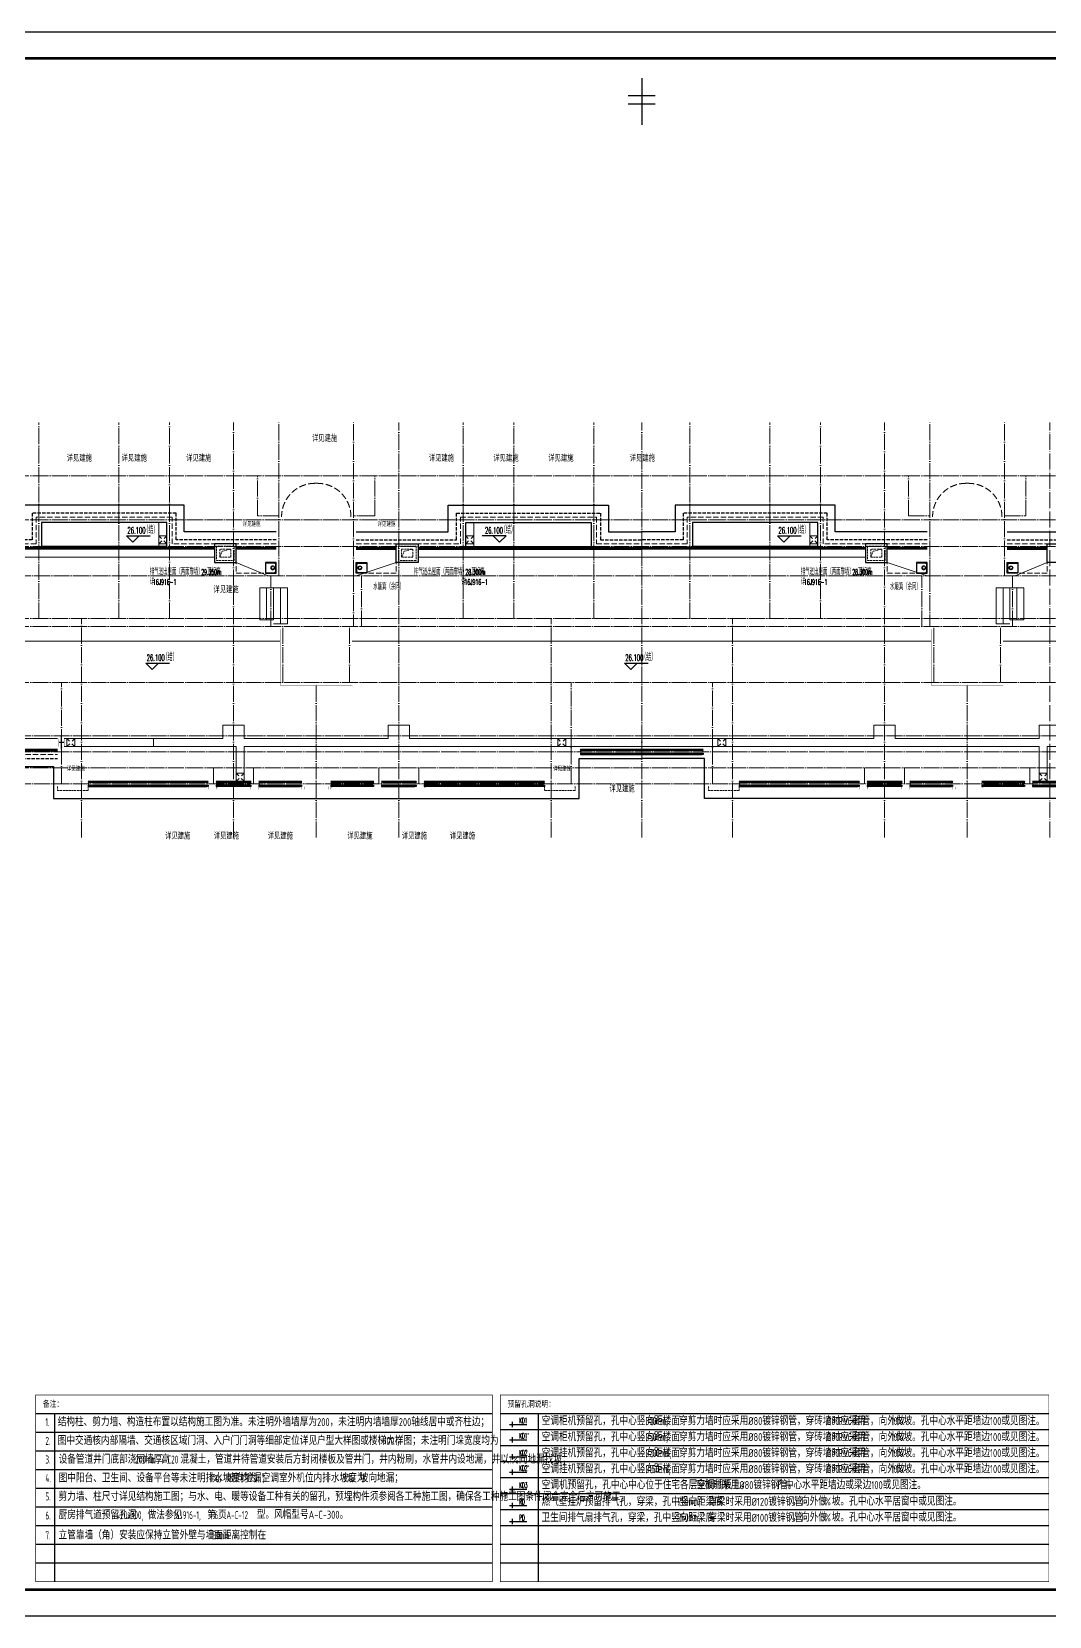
# Model space of a CAD drawing. Extents: x 27938 to 983267, y -209821 to 1628073.
# Drawn here: x 683951 to 722091, y 256415 to 315815 of the extents above; entities that cross this region are included whole.
import ezdxf

# ---------------------------------------------------------------- set-up
doc = ezdxf.new("R2010")
doc.units = 0
doc.header["$LTSCALE"] = 1000
doc.header["$MEASUREMENT"] = 0
for name, pattern in [('#P_--_20B1_001_t3$0$DASH', [0.35, 0.25, -0.1]), ('$1$DASH', [0.35, 0.25, -0.1]), ('__DASH', [0.35, 0.25, -0.1]), ('DASH', [0.35, 0.25, -0.1]), ('DOTE', [2.42, 2, -0.2, 0.02, -0.2])]:
    doc.linetypes.add(name, pattern=pattern)
for name, color, linetype in [('$RECOVER_210609100354-0', 7, 'Continuous'), ('3-栏杆1', 135, 'Continuous'), ('3.5方案汇报，与郭总、侯月琴确定户型_t8$0$2020.03.04 -1安徽标准化洋房户型(UA）_t8_t8$0$看线', 154, 'Continuous'), ('C-Sheet-图框', 101, 'Continuous'), ('DIM_ELEV', 3, 'Continuous'), ('DIM_LEAD', 3, 'Continuous'), ('PUB_TEXT', 4, 'Continuous'), ('ROOF', 183, 'Continuous'), ('VPIPE-雨水', 4, 'DASH'), ('图框', 140, 'Continuous'), ('机电标识类', 1, 'Continuous'), ('污水', 3, 'Continuous'), ('看线', 251, 'Continuous'), ('管', 193, 'Continuous'), ('铝合金', 144, 'Continuous')]:
    doc.layers.add(name, color=color, linetype=linetype)
for name, color, linetype, lineweight in [('DOTE', 19, 'DOTE', 9), ('STAIR', 2, 'Continuous', 18), ('平面-分水线', 214, 'Continuous', 15), ('平面-排水沟', 86, 'Continuous', 15), ('平面-栏杆', 135, 'Continuous', 15), ('平面-看线', 45, 'Continuous', 15), ('平面-空调室内机', 176, 'Continuous', 9), ('空调', 76, 'Continuous', 13), ('线脚', 6, 'Continuous', 15)]:
    doc.layers.add(name, color=color, linetype=linetype, lineweight=lineweight)
doc.layers.add('yichutu', color=7, linetype='Continuous', true_color=0xffffff, plot=False)
doc.styles.add('_TCH_AXIS', font='COMPLEX', dxfattribs={"bigfont": 'GBCBIG'})
doc.styles.add('_TCH_DIM', font='SIMPLEX.shx', dxfattribs={"width": 0.7, "bigfont": 'GBCBIG.shx'})
doc.styles.add('宋体', font='', dxfattribs={"height": 50})
doc.styles.add('房间名称', font='TSSDENG', dxfattribs={"width": 0.8, "bigfont": 'HZTXT'})
doc.styles.get('宋体').set_extended_font_data('SimSun')

# ---------------------------------------------------------------- blocks, each defined once
blk = doc.blocks.new('TK')
at = {"layer": '图框'}
blk.add_lwpolyline([(465375, 548714), (549475, 548714), (549475, 489314), (465375, 489314)], close=True, dxfattribs=at)
blk.add_lwpolyline([(465375, 548714), (549475, 548714), (549475, 489314), (465375, 489314)], close=True, dxfattribs=at)
at = {"layer": '图框', "const_width": 100}
blk.add_lwpolyline([(548475, 490314), (548475, 547714), (467875, 547714), (467875, 490314)], close=True, dxfattribs=at)
blk = doc.blocks.new('GFDGDGRDGRDG')
at = {"layer": 'DOTE', "linetype": 'DOTE', "ltscale": 0.3}
for p, q in [((575594, 360558), (575594, 376108)), ((577394, 368758), (577394, 376108)), ((580394, 368758), (580394, 376108)), ((582294, 368758), (582294, 376108)), ((584694, 360558), (584694, 376108)), ((586394, 370358), (586394, 376108)), ((589194, 370358), (589194, 376108)), ((590894, 360558), (590894, 376108)), ((593294, 368758), (593294, 376108)), ((595194, 368758), (595194, 376108)), ((598194, 368758), (598194, 376108)), ((599994, 360558), (599994, 376108)), ((601794, 368758), (601794, 376108)), ((604794, 368758), (604794, 376108)), ((606694, 368758), (606694, 376108)), ((609094, 360558), (609094, 376108)), ((610794, 370358), (610794, 376108)), ((613594, 370358), (613594, 376108)), ((615294, 360558), (615294, 376108)), ((617694, 368758), (617694, 376108)), ((619594, 368758), (619594, 376108)), ((622594, 368758), (622594, 376108)), ((624394, 360558), (624394, 376108)), ((626394, 374108), (573594, 374108)), ((585594, 372608), (585594, 374108)), ((589994, 372608), (589994, 374108)), ((609994, 372608), (609994, 374108)), ((614394, 372608), (614394, 374108)), ((626394, 372458), (573594, 372458)), ((586394, 372608), (585594, 372608)), ((589994, 372608), (589194, 372608)), ((609994, 372608), (610794, 372608)), ((613594, 372608), (614394, 372608)), ((626394, 371458), (573594, 371458)), ((573594, 370358), (626394, 370358)), ((586094, 368458), (586094, 370358)), ((589494, 368458), (589494, 370358)), ((610494, 368458), (610494, 370358)), ((613894, 368458), (613894, 370358)), ((626394, 368758), (573594, 368758)), ((626394, 368458), (573594, 368458)), ((578994, 360558), (578994, 368758)), ((586544, 366358), (586544, 368458)), ((589044, 366358), (589044, 368458)), ((596594, 360558), (596594, 368758)), ((603394, 360558), (603394, 368758)), ((610944, 366358), (610944, 368458)), ((613444, 366358), (613444, 368458)), ((620994, 360558), (620994, 368758)), ((626394, 366358), (573594, 366358)), ((587794, 360558), (587794, 366358)), ((612194, 360558), (612194, 366358)), ((573594, 364358), (626394, 364358)), ((578244, 363758), (578244, 364358)), ((597344, 363758), (597344, 364358)), ((602644, 363758), (602644, 364358)), ((621744, 363758), (621744, 364358)), ((573594, 363758), (626394, 363758)), ((626394, 363158), (573594, 363158)), ((583944, 362558), (583944, 363158)), ((585444, 362558), (585444, 363158)), ((590144, 362558), (590144, 363158)), ((591644, 362558), (591644, 363158)), ((608344, 362558), (608344, 363158)), ((609844, 362558), (609844, 363158)), ((614544, 362558), (614544, 363158)), ((616044, 362558), (616044, 363158)), ((573594, 362558), (626394, 362558))]:
    blk.add_line(p, q, dxfattribs=at)
blk = doc.blocks.new('R5T6Y7TRF')
at = {"layer": '平面-分水线', "color": 4, "elevation": -134}
blk.add_lwpolyline([(392485, -26438), (392785, -26438), (392785, -26738), (392485, -26738)], close=True, dxfattribs=at)
for points in [[(392485, -26438), (392582, -26534)], [(392485, -26738), (392593, -26629)], [(392676, -26629), (392785, -26738)], [(392688, -26534), (392785, -26438)]]:
    blk.add_lwpolyline(points, dxfattribs=at)
blk = doc.blocks.new('GDGDGDGRGD')
at = {"linetype": '__DASH', "ltscale": 0.1}
blk.add_wipeout([(428917, 296115), (428717, 296115), (428717, 295815), (428917, 295815)], dxfattribs=at).dxf.layer = '污水'
at = {"layer": '机电标识类', "color": 250, "linetype": 'DASH', "ltscale": 400}
for p, q in [((428917, 295965), (428717, 295965)), ((428817, 295715), (428817, 296215))]:
    blk.add_line(p, q, dxfattribs=at)
at = {"layer": '污水', "linetype": '__DASH', "ltscale": 0.1, "const_width": 10}
blk.add_lwpolyline([(428917, 296115), (428717, 296115), (428717, 295815), (428917, 295815)], close=True, dxfattribs=at)
blk = doc.blocks.new('A$C3EB2330C')
at = {"layer": '管'}
for p, q in [((0, 380), (330, 380)), ((330, 20), (0, 20)), ((380, 330), (380, 70))]:
    blk.add_line(p, q, dxfattribs=at)
blk.add_lwpolyline([(400, 400), (400, 0), (0, 0), (0, 400)], close=True, dxfattribs=at)
for centre, start, end in [((330, 330), 0, 90), ((330, 70), 270, 360)]:
    blk.add_arc(centre, 50, start, end, dxfattribs=at)
blk.add_ellipse((267, 200), major_axis=(-49.5, -49.5), ratio=1, start_param=-0.785398, end_param=5.497787, dxfattribs=at)
blk = doc.blocks.new('dongkong')
blk.add_wipeout([(-603756, 210771), (-603756, 210571), (-603836, 210571), (-603836, 210771)])
at = {"layer": '机电标识类', "color": 250, "linetype": 'DASH', "ltscale": 400}
for p, q in [((-603896, 210671), (-603696, 210671)), ((-603796, 210771), (-603796, 210571))]:
    blk.add_line(p, q, dxfattribs=at)
at = {"layer": '空调', "color": 6, "linetype": 'DASH', "const_width": 2}
blk.add_lwpolyline([(-603756, 210771), (-603756, 210571), (-603836, 210571), (-603836, 210771)], close=True, dxfattribs=at)
blk = doc.blocks.new('A$C78D13F63')
at = {"layer": 'C-Sheet-图框', "color": 0}
for p, q in [((14087, 6600), (31204, 6600)), ((14787, 6600), (14787, 300)), ((31504, 6600), (52060, 6600)), ((32915, 6600), (32915, 300)), ((31504, 6000), (52060, 6000)), ((14087, 5900), (31204, 5900)), ((31504, 5400), (52060, 5400)), ((14087, 5200), (31204, 5200)), ((31504, 4800), (52060, 4800)), ((14087, 4500), (31204, 4500)), ((31504, 4200), (52060, 4200)), ((14087, 3800), (31204, 3800)), ((31504, 3600), (52060, 3600)), ((31504, 3600), (52060, 3600)), ((14087, 3100), (31204, 3100)), ((31504, 3000), (52060, 3000)), ((14087, 2400), (31204, 2400)), ((31504, 2400), (52060, 2400)), ((14087, 1700), (31204, 1700)), ((31504, 1700), (52060, 1700)), ((14087, 1000), (31204, 1000)), ((31504, 1000), (52060, 1000))]:
    blk.add_line(p, q, dxfattribs=at)
at = {"layer": 'C-Sheet-图框', "color": 0, "const_width": 24}
blk.add_lwpolyline([(14087, 300), (14087, 7300), (31204, 7300), (31204, 300)], close=True, dxfattribs=at)
at = {"layer": 'DIM_LEAD'}
for points in [[(31951, 6195), (32498, 6195)], [(31951, 5619), (32498, 5619)], [(31951, 4983), (32498, 4983)], [(31951, 4409), (32498, 4409)], [(31951, 3768), (32498, 3768)], [(31951, 3155), (32498, 3155)], [(31951, 2549), (32498, 2549)]]:
    blk.add_lwpolyline(points, dxfattribs=at)
at = {"layer": 'DIM_LEAD', "color": 7, "style": '_TCH_DIM', "width": 0.458824}
for s, p in [('KD1', (32210, 6236)), ("KD1'", (32210, 5661)), ('KD2', (32210, 5025)), ("KD2'", (32210, 4450)), ('KD3', (32210, 3810)), ('RD', (32210, 3197)), ('PD', (32210, 2591))]:
    blk.add_text(s, height=208.2, dxfattribs=at).set_placement(p)
at = {"layer": 'PUB_TEXT', "color": 2}
for s, height, style, width, p in [('备注：', 227.8, '宋体', 0.8, (14353, 6851)), ('预留孔洞说明：', 227.8, '宋体', 0.8, (31769, 6851)), ('300mm,', 300, '房间名称', 0.56, (36945, 6168)), ('250mm,', 300, '房间名称', 0.56, (36945, 5568)), ('2200mm,', 300, '房间名称', 0.56, (36945, 4968)), ('2150mm,', 300, '房间名称', 0.56, (36945, 4368)), ('厨房排气道预留孔洞', 300, '房间名称', 0.8, (14945, 2642)), ('做法参见', 300, '房间名称', 0.8, (18281, 2642)), ('第', 300, '房间名称', 0.8, (20521, 2642)), ('型。风帽型号A-C-300。', 300, '房间名称', 0.8, (22375, 2657)), ('250mm,', 300, '房间名称', 0.56, (38151, 3156)), ('420x300,', 300, '房间名称', 0.56, (17105, 2642)), ('16J916-1,', 300, '房间名称', 0.56, (19241, 2642)), ('6', 300, '房间名称', 0.56, (20790, 2642)), ('页', 300, '房间名称', 0.8, (20921, 2642)), ('A-C-12', 300, '房间名称', 0.56, (21235, 2642)), ('250mm,', 300, '房间名称', 0.56, (38151, 2556))]:
    blk.add_text(s, height=height, dxfattribs=dict(at, style=style, width=width)).set_placement(p)
at = {"layer": 'PUB_TEXT', "style": '房间名称'}
for s, width, p in [('1.', 0.56, (14451, 6130)), ('结构柱、剪力墙、构造柱布置以结构施工图为准。未注明外墙墙厚为200，未注明内墙墙厚200轴线居中或齐柱边；', 0.8, (14913, 6130)), ('空调柜机预留孔，孔中心竖向距楼面', 0.8, (33052, 6168)), ('穿剪力墙时应采用%%C80镀锌钢管，穿砖墙时应采用', 0.8, (38202, 6168)), ('%%c80PVC', 0.56, (43741, 6168)), ('套管，向外做', 0.8, (44709, 6168)), ('10%%%', 0.56, (46149, 6168)), ('坡。孔中心水平距墙边100或见图注。', 0.8, (46613, 6168)), ('2.', 0.56, (14451, 5427)), ('图中交通核内部隔墙、交通核区域门洞、入户门门洞等细部定位详见户型大样图或楼梯大样图；未注明门垛宽度均为', 0.8, (14913, 5430)), ('100', 0.56, (27153, 5430)), ('；', 0.8, (27601, 5430)), ('空调柜机预留孔，孔中心竖向距楼面', 0.8, (33052, 5568)), ('穿剪力墙时应采用%%C80镀锌钢管，穿砖墙时应采用', 0.8, (38202, 5568)), ('%%c80PVC', 0.56, (43741, 5568)), ('套管，向外做', 0.8, (44709, 5568)), ('10%%%', 0.56, (46149, 5568)), ('坡。孔中心水平距墙边100或见图注。', 0.8, (46613, 5568)), ('3.', 0.56, (14451, 4727)), ('设备管道井门底部浇同墙厚', 0.8, (14945, 4727)), ('200mm', 0.56, (17825, 4727)), ('高', 0.8, (18785, 4727)), ('C20', 0.56, (19025, 4727)), ('混凝土，管道井待管道安装后方封闭楼板及管井门，井内粉刷，水管井内设地漏，并以1%%%向地漏找坡；', 0.8, (19513, 4727)), ('空调挂机预留孔，孔中心竖向距楼面', 0.8, (33052, 4968)), ('穿剪力墙时应采用%%C80镀锌钢管，穿砖墙时应采用', 0.8, (38202, 4968)), ('%%c80PVC', 0.56, (43741, 4968)), ('套管，向外做', 0.8, (44709, 4968)), ('10%%%', 0.56, (46149, 4968)), ('坡。孔中心水平距墙边100或见图注。', 0.8, (46613, 4968)), ('4.', 0.56, (14451, 4032)), ('图中阳台、卫生间、设备平台等未注明排水坡度均为', 0.8, (14945, 4027)), ('1%', 0.56, (20626, 4027)), ('，坡向地漏；', 0.8, (20930, 4027)), ('空调室外机位内排水坡度为', 0.8, (22558, 4027)), ('3%%%', 0.56, (25602, 4027)), ('，坡向地漏；', 0.8, (25906, 4027)), ('空调挂机预留孔，孔中心竖向距楼面', 0.8, (33052, 4368)), ('穿剪力墙时应采用%%C80镀锌钢管，穿砖墙时应采用', 0.8, (38202, 4368)), ('%%c80PVC', 0.56, (43741, 4368)), ('套管，向外做', 0.8, (44709, 4368)), ('10%%%', 0.56, (46149, 4368)), ('坡。孔中心水平距墙边100或见图注。', 0.8, (46613, 4368)), ('5.', 0.56, (14451, 3342)), ('剪力墙、柱尺寸详见结构施工图；与水、电、暖等设备工种有关的留孔，预埋构件须参阅各工种施工图，确保各工种施工图条件闭合完全后方可施工；', 0.8, (14945, 3332)), ('空调机预留孔，孔中心中心位于住宅各层空调搁板上，', 0.8, (33052, 3768)), ('穿板时采用%%C80镀锌钢管。', 0.8, (38840, 3768)), ('孔中心水平距墙边或梁边100或见图注。', 0.8, (41841, 3768)), ('燃气壁挂炉预留排气孔，穿梁，孔中竖向距梁底', 0.8, (33042, 3142)), ('穿梁时采用%%C120镀锌钢管', 0.8, (39298, 3142)), ('，向外做', 0.8, (42448, 3156)), ('5%%%', 0.56, (43526, 3156)), ('坡。孔中心水平居窗中或见图注。', 0.8, (43927, 3156)), ('6.', 0.56, (14451, 2627)), ('卫生间排气扇排气孔，穿梁，孔中竖向距梁底', 0.8, (33042, 2542)), ('穿梁时采用%%C100镀锌钢管', 0.8, (39298, 2542)), ('，向外做', 0.8, (42448, 2556)), ('5%%%', 0.56, (43526, 2556)), ('坡。孔中心水平居窗中或见图注。', 0.8, (43927, 2556)), ('7.', 0.56, (14451, 1885)), ('立管靠墙（角）安装应保持立管外壁与墙面距离控制在', 0.8, (14945, 1885)), ('50mm', 0.56, (20705, 1885)), ('。', 0.8, (21505, 1885))]:
    blk.add_text(s, height=300, dxfattribs=dict(at, width=width)).set_placement(p)
at = {"layer": '平面-空调室内机', "ltscale": 0.3, "xscale": -1, "rotation": 90}
for p in [(242621, -597601), (242621, -598177), (242621, -598813), (242621, -599387), (242621, -600028), (242621, -600641), (242621, -601247)]:
    blk.add_blockref('dongkong', p, dxfattribs=at)
at = {"layer": 'C-Sheet-图框', "color": 0, "const_width": 24}
blk.add_lwpolyline([(31504, 300), (31504, 7300), (52060, 7300), (52060, 300)], close=True, dxfattribs=at)
blk = doc.blocks.new('yct-841-594-84100-59399.9999999999-100-1000.0')
at = {"layer": 'yichutu', "color": 7, "true_color": 0xffffff}
blk.add_lwpolyline([(0, 0), (0, 59400), (84100, 59400), (84100, 0)], close=True, dxfattribs=at)

msp = doc.modelspace()

# ---------------------------------------------------------------- linework, layer by layer
at = {"layer": '$RECOVER_210609100354-0', "color": 30, "const_width": 8}
for points in [[(693266.6, 293415.4), (693266.6, 291315.4), (695966.6, 291315.4), (695966.6, 293415.4)], [(720366.6, 293415.4), (720366.6, 291315.4), (717666.6, 291315.4), (717666.6, 293415.4)], [(690566.6, 287515.4), (690566.6, 287415.4), (690866.6, 287415.4), (690866.6, 287515.4)], [(692166.6, 287515.4), (692166.6, 287415.4), (692466.6, 287415.4), (692466.6, 287515.4)], [(697066.6, 287515.4), (697066.6, 287415.4), (696766.6, 287415.4), (696766.6, 287515.4)], [(698666.6, 287515.4), (698666.6, 287415.4), (698366.6, 287415.4), (698366.6, 287515.4)], [(714966.6, 287515.4), (714966.6, 287415.4), (715266.6, 287415.4), (715266.6, 287515.4)], [(716566.6, 287515.4), (716566.6, 287415.4), (716866.6, 287415.4), (716866.6, 287515.4)], [(721466.6, 287515.4), (721466.6, 287415.4), (721166.6, 287415.4), (721166.6, 287515.4)]]:
    msp.add_lwpolyline(points, dxfattribs=at)
for p, q in [((706816.6, 314076.5), (706816.6, 312325.4)), ((706816.6, 314076.5), (706816.6, 312325.4)), ((706309.2, 313419.9), (707324, 313419.9)), ((706309.2, 313419.9), (707324, 313419.9)), ((706309.2, 313116.6), (707324, 313116.6)), ((706309.2, 313116.6), (707324, 313116.6))]:
    msp.add_line(p, q)
for points in [[(691616.6, 296615.4), (690796.6, 296615.4), (690796.6, 295915.4), (691616.6, 295915.4)], [(697616.6, 296615.4), (698436.6, 296615.4), (698436.6, 295915.4), (697616.6, 295915.4)], [(716016.6, 296615.4), (715196.6, 296615.4), (715196.6, 295915.4), (716016.6, 295915.4)], [(722016.6, 296615.4), (722836.6, 296615.4), (722836.6, 295915.4), (722016.6, 295915.4)]]:
    msp.add_lwpolyline(points, close=True)
at = {"color": 30, "const_width": 8}
for points in [[(694066.6, 287515.4), (694066.6, 287415.4), (694166.6, 287415.4), (694166.6, 287515.4)], [(695166.6, 287515.4), (695166.6, 287415.4), (695066.6, 287415.4), (695066.6, 287515.4)], [(718466.6, 287515.4), (718466.6, 287415.4), (718566.6, 287415.4), (718566.6, 287515.4)], [(719566.6, 287515.4), (719566.6, 287415.4), (719466.6, 287415.4), (719466.6, 287515.4)]]:
    msp.add_lwpolyline(points, dxfattribs=at)
at = {"layer": '3-栏杆1', "color": 5}
for p, q in [((704536.8, 288897.6), (704516.6, 288915.4)), ((704516.6, 288915.4), (704536.8, 288897.6)), ((704536.8, 288868.3), (704516.6, 288848.4)), ((704516.6, 288848.4), (704536.8, 288868.3)), ((704536.8, 288897.5), (709096.3, 288897.6)), ((704536.8, 288897.6), (704536.8, 288868.3)), ((709096.3, 288868.3), (704536.8, 288868.2)), ((709096.3, 288897.6), (709116.6, 288915.4)), ((709116.6, 288915.4), (709096.3, 288897.6)), ((709096.3, 288897.6), (709096.3, 288868.3)), ((709116.6, 288848.4), (709096.3, 288868.3)), ((686086.8, 287697.6), (686066.6, 287715.4)), ((686066.6, 287715.4), (686086.8, 287697.6)), ((686086.8, 287668.3), (686066.6, 287648.4)), ((686066.6, 287648.4), (686086.8, 287668.3)), ((686086.8, 287697.5), (690546.3, 287697.6)), ((686086.8, 287697.6), (686086.8, 287668.3)), ((690546.3, 287668.3), (686086.8, 287668.2)), ((690546.3, 287697.6), (690566.6, 287715.4)), ((690566.6, 287715.4), (690546.3, 287697.6)), ((690546.3, 287697.6), (690546.3, 287668.3)), ((690566.6, 287648.4), (690546.3, 287668.3)), ((690866.6, 287715.4), (690886.9, 287697.6)), ((690866.6, 287648.4), (690886.9, 287668.3)), ((692146.3, 287697.5), (690886.9, 287697.6)), ((690886.9, 287697.6), (690886.9, 287668.3)), ((690886.9, 287668.3), (692146.3, 287668.2)), ((692146.3, 287697.6), (692166.6, 287715.4)), ((692166.6, 287715.4), (692146.3, 287697.6)), ((692146.3, 287697.6), (692146.3, 287668.3)), ((692146.3, 287668.3), (692166.6, 287648.4)), ((692166.6, 287648.4), (692146.3, 287668.3)), ((692486.9, 287697.6), (692466.6, 287715.4)), ((692466.6, 287715.4), (692486.9, 287697.6)), ((692486.9, 287668.3), (692466.6, 287648.4)), ((692466.6, 287648.4), (692486.9, 287668.3)), ((692486.9, 287697.5), (694046.3, 287697.6)), ((692486.9, 287697.6), (692486.9, 287668.3)), ((694046.3, 287668.3), (692486.9, 287668.2)), ((694046.3, 287697.6), (694066.6, 287715.4)), ((694066.6, 287715.4), (694046.3, 287697.6)), ((694046.3, 287697.6), (694046.3, 287668.3)), ((694066.6, 287648.4), (694046.3, 287668.3)), ((695186.8, 287697.6), (695166.6, 287715.4)), ((695166.6, 287715.4), (695186.8, 287697.6)), ((695166.6, 287648.4), (695186.8, 287668.3)), ((696746.3, 287697.5), (695186.8, 287697.6)), ((695186.8, 287697.6), (695186.8, 287668.3)), ((695186.8, 287668.3), (696746.3, 287668.2)), ((696746.3, 287697.6), (696766.6, 287715.4)), ((696766.6, 287715.4), (696746.3, 287697.6)), ((696746.3, 287697.6), (696746.3, 287668.3)), ((696746.3, 287668.3), (696766.6, 287648.5)), ((696766.6, 287648.5), (696746.3, 287668.3)), ((697086.8, 287697.6), (697066.6, 287715.4)), ((697066.6, 287715.4), (697086.8, 287697.6)), ((697086.8, 287668.3), (697066.6, 287648.5)), ((697066.6, 287648.5), (697086.8, 287668.3)), ((697086.8, 287697.5), (698346.3, 287697.6)), ((697086.8, 287697.6), (697086.8, 287668.3)), ((698346.3, 287668.3), (697086.8, 287668.2)), ((698366.6, 287715.4), (698346.3, 287697.6)), ((698346.3, 287697.6), (698346.3, 287668.3)), ((698366.6, 287648.5), (698346.3, 287668.3)), ((698686.8, 287697.6), (698666.6, 287715.4)), ((698666.6, 287715.4), (698686.8, 287697.6)), ((698666.6, 287648.5), (698686.8, 287668.3)), ((703146.3, 287697.5), (698686.8, 287697.6)), ((698686.8, 287697.6), (698686.8, 287668.3)), ((698686.8, 287668.3), (703146.3, 287668.2)), ((703146.3, 287697.6), (703166.6, 287715.4)), ((703166.6, 287715.4), (703146.3, 287697.6)), ((703146.3, 287697.6), (703146.3, 287668.3)), ((703146.3, 287668.3), (703166.6, 287648.5)), ((703166.6, 287648.5), (703146.3, 287668.3)), ((710486.8, 287697.6), (710466.6, 287715.4)), ((710466.6, 287715.4), (710486.8, 287697.6)), ((710486.8, 287668.3), (710466.6, 287648.5)), ((710466.6, 287648.5), (710486.8, 287668.3)), ((710486.8, 287697.5), (714946.3, 287697.6)), ((710486.8, 287697.6), (710486.8, 287668.3)), ((714946.3, 287668.3), (710486.8, 287668.2)), ((714946.3, 287697.6), (714966.6, 287715.4)), ((714966.6, 287715.4), (714946.3, 287697.6)), ((714946.3, 287697.6), (714946.3, 287668.3)), ((714966.6, 287648.5), (714946.3, 287668.3)), ((715266.6, 287715.4), (715286.9, 287697.6)), ((715266.6, 287648.5), (715286.9, 287668.3)), ((716546.3, 287697.5), (715286.9, 287697.6)), ((715286.9, 287697.6), (715286.9, 287668.3)), ((715286.9, 287668.3), (716546.3, 287668.2)), ((716546.3, 287697.6), (716566.6, 287715.4)), ((716566.6, 287715.4), (716546.3, 287697.6)), ((716546.3, 287697.6), (716546.3, 287668.3)), ((716546.3, 287668.3), (716566.6, 287648.5)), ((716566.6, 287648.5), (716546.3, 287668.3)), ((716886.9, 287697.6), (716866.6, 287715.4)), ((716866.6, 287715.4), (716886.9, 287697.6)), ((716886.9, 287668.3), (716866.6, 287648.5)), ((716866.6, 287648.5), (716886.9, 287668.3)), ((716886.9, 287697.5), (718446.3, 287697.6)), ((716886.9, 287697.6), (716886.9, 287668.3)), ((718446.3, 287668.3), (716886.9, 287668.2)), ((718446.3, 287697.6), (718466.6, 287715.4)), ((718466.6, 287715.4), (718446.3, 287697.6)), ((718446.3, 287697.6), (718446.3, 287668.3)), ((718466.6, 287648.4), (718446.3, 287668.3)), ((719586.8, 287697.6), (719566.6, 287715.4)), ((719566.6, 287715.4), (719586.8, 287697.6)), ((719566.6, 287648.4), (719586.8, 287668.3)), ((721146.3, 287697.5), (719586.8, 287697.6)), ((719586.8, 287697.6), (719586.8, 287668.3)), ((719586.8, 287668.3), (721146.3, 287668.2)), ((721146.3, 287697.6), (721166.6, 287715.4)), ((721166.6, 287715.4), (721146.3, 287697.6)), ((721146.3, 287697.6), (721146.3, 287668.3)), ((721146.3, 287668.3), (721166.6, 287648.4)), ((721166.6, 287648.4), (721146.3, 287668.3)), ((721486.8, 287697.6), (721466.6, 287715.4)), ((721466.6, 287715.4), (721486.8, 287697.6)), ((721486.8, 287668.3), (721466.6, 287648.4)), ((721466.6, 287648.4), (721486.8, 287668.3)), ((721486.8, 287697.5), (722746.3, 287697.6)), ((721486.8, 287697.6), (721486.8, 287668.3)), ((722746.3, 287668.3), (721486.8, 287668.2))]:
    msp.add_line(p, q, dxfattribs=at)
at = {"layer": 'DIM_ELEV'}
for p, q in [((687744.2, 296680.4), (687504.2, 296920.4)), ((687504.2, 296920.4), (688396.5, 296920.4)), ((687744.2, 296680.4), (687984.2, 296920.4)), ((701728.9, 296920.4), (700836.7, 296920.4)), ((701488.9, 296680.4), (701248.9, 296920.4)), ((701488.9, 296680.4), (701728.9, 296920.4)), ((712144.2, 296680.4), (711904.2, 296920.4)), ((711904.2, 296920.4), (712796.5, 296920.4)), ((712144.2, 296680.4), (712384.2, 296920.4)), ((688465.2, 291910.3), (688225.2, 292150.3)), ((688225.2, 292150.3), (689117.5, 292150.3)), ((688465.2, 291910.3), (688705.2, 292150.3)), ((706404.3, 291910.3), (706164.3, 292150.3)), ((706164.3, 292150.3), (707056.5, 292150.3)), ((706404.3, 291910.3), (706644.3, 292150.3))]:
    msp.add_line(p, q, dxfattribs=at)
at = {"layer": 'DOTE', "linetype": 'DOTE', "ltscale": 0.3}
for p, q in [((696016.6, 295415.4), (696016.6, 293515.4)), ((717616.6, 295415.4), (717616.6, 293515.4)), ((685066.6, 287615.4), (685066.6, 291415.4)), ((704166.6, 287615.4), (704166.6, 291415.4)), ((709466.6, 287615.4), (709466.6, 291415.4))]:
    msp.add_line(p, q, dxfattribs=at)
at = {"layer": 'ROOF', "ltscale": 0.8}
for p, q in [((689016.6, 296515.4), (684316.6, 296515.4)), ((689016.6, 296415.4), (684316.6, 296415.4)), ((700216.6, 296515.4), (704916.6, 296515.4)), ((700216.6, 296415.4), (704916.6, 296415.4)), ((713416.6, 296515.4), (708716.6, 296515.4)), ((713416.6, 296415.4), (708716.6, 296415.4))]:
    msp.add_line(p, q, dxfattribs=at)
for points in [[(693116.6, 297065.4), (689666.6, 297065.4), (689666.6, 298065.4), (683666.6, 298065.4), (683666.6, 297065.4), (681716.6, 297065.4), (681716.6, 288265.4), (684766.6, 288265.4)], [(696116.6, 297065.4), (699566.6, 297065.4), (699566.6, 298065.4), (705566.6, 298065.4), (705566.6, 297065.4), (706816.6, 297065.4)], [(717516.6, 297065.4), (714066.6, 297065.4), (714066.6, 298065.4), (708066.6, 298065.4), (708066.6, 297065.4), (706816.6, 297065.4)], [(720516.6, 297065.4), (723966.6, 297065.4), (723966.6, 298065.4), (729966.6, 298065.4), (729966.6, 297065.4), (731916.6, 297065.4), (731916.6, 288265.4), (728866.6, 288265.4)], [(689016.6, 296515.4), (689016.6, 297415.4), (684316.6, 297415.4), (684316.6, 296515.4)], [(700216.6, 296515.4), (700216.6, 297415.4), (704916.6, 297415.4), (704916.6, 296515.4)], [(713416.6, 296515.4), (713416.6, 297415.4), (708716.6, 297415.4), (708716.6, 296515.4)], [(690796.6, 296415.4), (689016.6, 296415.4)], [(693116.6, 296415.4), (691616.6, 296415.4)], [(696116.6, 296415.4), (697616.6, 296415.4)], [(698436.6, 296415.4), (700216.6, 296415.4)], [(704916.6, 296415.4), (706816.6, 296415.4)], [(708716.6, 296415.4), (706816.6, 296415.4)], [(715196.6, 296415.4), (713416.6, 296415.4)], [(717516.6, 296415.4), (716016.6, 296415.4)], [(720516.6, 296415.4), (722016.6, 296415.4)]]:
    msp.add_lwpolyline(points, dxfattribs=at)
at = {"layer": 'STAIR'}
for p, q in [((693016.6, 293765.4), (693016.6, 294965.4)), ((720616.6, 293765.4), (720616.6, 294965.4))]:
    msp.add_line(p, q, dxfattribs=at)
at = {"layer": 'STAIR', "color": 251, "linetype": 'DASH'}
for points in [[(693316.6, 297635.4, -0.4142136), (694566.6, 298885.4), (694666.6, 298885.4, -0.4142136), (695916.6, 297635.4)], [(720316.6, 297635.4, 0.4142136), (719066.6, 298885.4), (718966.6, 298885.4, 0.4142136), (717716.6, 297635.4)]]:
    msp.add_lwpolyline(points, format="xyb", dxfattribs=at)
at = {"layer": 'STAIR'}
for points in [[(692756.6, 294965.4), (692496.6, 294965.4), (692496.6, 293765.4), (692756.6, 293765.4)], [(693016.6, 294965.4), (692756.6, 294965.4), (692756.6, 293765.4), (693016.6, 293765.4)], [(693016.6, 294965.4), (693276.6, 294965.4), (693276.6, 293615.4), (693016.6, 293615.4)], [(693276.6, 294965.4), (693536.6, 294965.4), (693536.6, 293615.4), (693276.6, 293615.4)], [(720356.6, 294965.4), (720096.6, 294965.4), (720096.6, 293615.4), (720356.6, 293615.4)], [(720616.6, 294965.4), (720356.6, 294965.4), (720356.6, 293615.4), (720616.6, 293615.4)], [(720616.6, 294965.4), (720876.6, 294965.4), (720876.6, 293765.4), (720616.6, 293765.4)], [(720876.6, 294965.4), (721136.6, 294965.4), (721136.6, 293765.4), (720876.6, 293765.4)]]:
    msp.add_lwpolyline(points, dxfattribs=at)
at = {"layer": 'VPIPE-雨水'}
for centre in [(692984.1, 295715.4), (696249.1, 295715.4), (717384.1, 295715.4), (720649.1, 295715.4)]:
    msp.add_circle(centre, 55, dxfattribs=at)
at = {"layer": '平面-排水沟'}
for p, q in [((688716.6, 297415.4), (688716.6, 296515.4)), ((700516.6, 297415.4), (700516.6, 296515.4)), ((713116.6, 297415.4), (713116.6, 296515.4)), ((706816.6, 296415.4), (706816.6, 296115.4)), ((690796.6, 296115.4), (682516.6, 296115.4)), ((691616.6, 295915.4), (692816.6, 295415.4)), ((697616.6, 295915.4), (696116.6, 295415.4)), ((698436.6, 296115.4), (706816.6, 296115.4)), ((715196.6, 296115.4), (706816.6, 296115.4)), ((716016.6, 295915.4), (717516.6, 295415.4)), ((722016.6, 295915.4), (720816.6, 295415.4)), ((693266.6, 292965.4), (682516.6, 292965.4)), ((695966.6, 292965.4), (706816.6, 292965.4)), ((717666.6, 292965.4), (706816.6, 292965.4)), ((720366.6, 292965.4), (731116.6, 292965.4)), ((688516.6, 289015.3), (688516.6, 289315.3)), ((691916.6, 289315.4), (697316.6, 289315.4)), ((698116.6, 289515.4), (698116.6, 289815.4)), ((698116.6, 289315.4), (706816.9, 289315.5)), ((715516.6, 289315.4), (706816.3, 289315.5)), ((706816.6, 289315.5), (706816.6, 289015.5)), ((721716.6, 289315.4), (716316.6, 289315.4)), ((691616.6, 289015.4), (691616.6, 287715.4)), ((691916.6, 289015.4), (706816.6, 289015.5)), ((721716.6, 289015.4), (706816.6, 289015.5)), ((728466.6, 289015.4), (722016.6, 289015.4)), ((722016.6, 289015.4), (722016.6, 287715.4))]:
    msp.add_line(p, q, dxfattribs=at)
for points in [[(691916.6, 289315.4), (691916.6, 289815.4), (691116.6, 289815.4), (691116.6, 289315.4)], [(698116.6, 289315.4), (698116.6, 289815.4), (697316.6, 289815.4), (697316.6, 289315.4)], [(715516.6, 289315.4), (715516.6, 289815.4), (716316.6, 289815.4), (716316.6, 289315.4)], [(721716.6, 289315.4), (721716.6, 289815.4), (722516.6, 289815.4), (722516.6, 289315.4)], [(691916.6, 287715.4), (691916.6, 289015.4)], [(721716.6, 287715.4), (721716.6, 289015.4)]]:
    msp.add_lwpolyline(points, dxfattribs=at)
at = {"layer": '平面-栏杆'}
for points in [[(693116.6, 296485.4), (691616.6, 296485.4)], [(693116.6, 296445.4), (691616.6, 296445.4)], [(696116.6, 296485.4), (697616.6, 296485.4)], [(696116.6, 296445.4), (697616.6, 296445.4)], [(698436.6, 296485.4), (706816.6, 296485.4)], [(698436.6, 296445.4), (706816.6, 296445.4)], [(715196.6, 296485.4), (706816.6, 296485.4)], [(715196.6, 296445.4), (706816.6, 296445.4)], [(717516.6, 296485.4), (716016.6, 296485.4)], [(717516.6, 296445.4), (716016.6, 296445.4)], [(720516.6, 296485.4), (722016.6, 296485.4)], [(720516.6, 296445.4), (722016.6, 296445.4)]]:
    msp.add_lwpolyline(points, dxfattribs=at)
at = {"layer": '平面-看线'}
for p, q in [((709116.6, 288915.4), (704516.6, 288915.4)), ((690566.6, 287715.4), (686066.6, 287715.4)), ((692166.6, 287715.4), (690866.6, 287715.4)), ((692466.6, 287715.4), (694066.6, 287715.4)), ((696766.6, 287715.4), (695166.6, 287715.4)), ((697066.6, 287715.4), (698366.6, 287715.4)), ((698666.6, 287715.4), (703166.6, 287715.4)), ((714966.6, 287715.4), (710466.6, 287715.4)), ((716566.6, 287715.4), (715266.6, 287715.4)), ((716866.6, 287715.4), (718466.6, 287715.4)), ((721166.6, 287715.4), (719566.6, 287715.4)), ((721466.6, 287715.4), (722766.6, 287715.4))]:
    msp.add_line(p, q, dxfattribs=at)
at = {"layer": '平面-看线', "linetype": 'DASH', "ltscale": 0.8}
for points in [[(693116.6, 296615.4), (689216.6, 296615.4), (689216.6, 297615.4), (684116.6, 297615.4), (684116.6, 296615.4), (682316.6, 296615.4), (682316.6, 288715.4), (684916.6, 288715.4)], [(696116.6, 296615.4), (700016.6, 296615.4), (700016.6, 297615.4), (705116.6, 297615.4), (705116.6, 296615.4), (706816.6, 296615.4)], [(717516.6, 296615.4), (713616.6, 296615.4), (713616.6, 297615.4), (708516.6, 297615.4), (708516.6, 296615.4), (706816.6, 296615.4)], [(720516.6, 296615.4), (724416.6, 296615.4), (724416.6, 297615.4), (729516.6, 297615.4), (729516.6, 296615.4), (731316.6, 296615.4), (731316.6, 288715.4), (728716.6, 288715.4)], [(691616.6, 296615.4), (691616.6, 295515.4), (692816.6, 295515.4)], [(697616.6, 296615.4), (697616.6, 295515.4), (696116.6, 295515.4)], [(716016.6, 296615.4), (716016.6, 295515.4), (717516.6, 295515.4)], [(722016.6, 296615.4), (722016.6, 295515.4), (720816.6, 295515.4)]]:
    msp.add_lwpolyline(points, dxfattribs=at)
at = {"layer": '平面-看线', "linetype": 'DASH', "ltscale": 0.3}
for points in [[(684916.6, 287515.4), (684916.6, 287365.4), (686066.6, 287365.4), (686066.6, 287515.4)], [(704316.6, 287515.4), (704316.6, 287365.4), (703166.6, 287365.4), (703166.6, 287515.4)], [(709316.6, 287515.4), (709316.6, 287365.4), (710466.6, 287365.4), (710466.6, 287515.4)]]:
    msp.add_lwpolyline(points, dxfattribs=at)
at = {"layer": '污水', "linetype": '__DASH', "ltscale": 0.1, "const_width": 10}
for points in [[(688716.6, 296515.4), (688716.6, 296415.3), (689016.6, 296415.3), (689016.6, 296515.4)], [(700516.6, 296515.4), (700516.6, 296415.3), (700216.6, 296415.3), (700216.6, 296515.4)], [(713116.6, 296515.4), (713116.6, 296415.3), (713416.6, 296415.3), (713416.6, 296515.4)]]:
    msp.add_lwpolyline(points, close=True, dxfattribs=at)
at = {"layer": '看线', "color": 202, "linetype": '#P_--_20B1_001_t3$0$DASH', "ltscale": 0.5}
for points in [[(693116.6, 296765.4), (689366.6, 296765.4), (689366.6, 297765.4), (683966.6, 297765.4), (683966.6, 296765.4), (682016.6, 296765.4), (682016.6, 288565.4), (684916.6, 288565.4)], [(696116.6, 296765.4), (699866.6, 296765.4), (699866.6, 297765.4), (705266.6, 297765.4), (705266.6, 296765.4), (706816.6, 296765.4)], [(717516.6, 296765.4), (713766.6, 296765.4), (713766.6, 297765.4), (708366.6, 297765.4), (708366.6, 296765.4), (706816.6, 296765.4)], [(720516.6, 296765.4), (724266.6, 296765.4), (724266.6, 297765.4), (729666.6, 297765.4), (729666.6, 296765.4), (731616.6, 296765.4), (731616.6, 288565.4), (728716.6, 288565.4)]]:
    msp.add_lwpolyline(points, dxfattribs=at)
at = {"layer": '看线', "color": 201}
for points in [[(684766.6, 288265.4), (684766.6, 287065.4), (704466.6, 287065.4), (704466.6, 288565.4), (706816.6, 288565.4)], [(728866.6, 288265.4), (728866.6, 287065.4), (709166.6, 287065.4), (709166.6, 288565.4), (706816.6, 288565.4)]]:
    msp.add_lwpolyline(points, dxfattribs=at)
at = {"layer": '线脚', "color": 150, "linetype": '$1$DASH', "ltscale": 0.3}
for points in [[(691536.6, 296535.4), (690876.6, 296535.4), (690876.6, 295995.4), (691536.6, 295995.4)], [(691416.6, 296415.4), (690996.6, 296415.4), (690996.6, 296115.4), (691416.6, 296115.4)], [(697696.6, 296535.4), (698356.6, 296535.4), (698356.6, 295995.4), (697696.6, 295995.4)], [(697816.6, 296415.4), (698236.6, 296415.4), (698236.6, 296115.4), (697816.6, 296115.4)], [(715936.6, 296535.4), (715276.6, 296535.4), (715276.6, 295995.4), (715936.6, 295995.4)], [(715816.6, 296415.4), (715396.6, 296415.4), (715396.6, 296115.4), (715816.6, 296115.4)]]:
    msp.add_lwpolyline(points, close=True, dxfattribs=at)
for points in [[(690996.6, 296115.4), (691090, 296339.7), (691416.6, 296415.4)], [(697816.6, 296115.4), (697910, 296339.7), (698236.6, 296415.4)], [(715396.6, 296115.4), (715490, 296339.7), (715816.6, 296415.4)]]:
    msp.add_lwpolyline(points, dxfattribs=at)
at = {"layer": '铝合金', "color": 36}
for points in [[(704546.6, 288775.4), (704516.6, 288775.4), (704516.6, 288715.4), (704566.6, 288715.4), (704566.6, 288745.4)], [(704516.6, 288745.4), (704516.6, 288715.4), (704566.6, 288715.4), (704566.6, 288725.4), (704566.6, 288725.4), (704566.6, 288745.4)], [(704546.6, 288775.4), (709086.6, 288775.4)], [(704566.6, 288745.4), (709066.6, 288745.4)], [(704566.6, 288715.4), (709066.6, 288715.4)], [(709086.6, 288775.4), (709116.6, 288775.4), (709116.6, 288715.4), (709066.6, 288715.3), (709066.6, 288745.3)], [(709116.6, 288745.4), (709116.6, 288715.4), (709066.6, 288715.3), (709066.6, 288725.3), (709066.6, 288725.3), (709066.6, 288745.4)], [(686096.6, 287575.4), (686066.6, 287575.4), (686066.6, 287515.4), (686116.6, 287515.4), (686116.6, 287545.4)], [(686066.6, 287545.4), (686066.6, 287515.4), (686116.6, 287515.4), (686116.6, 287525.4), (686116.6, 287525.4), (686116.6, 287545.4)], [(686096.6, 287575.4), (690536.6, 287575.4)], [(686116.6, 287545.4), (690516.6, 287545.4)], [(686116.6, 287515.4), (690516.6, 287515.4)], [(690536.6, 287575.4), (690566.6, 287575.4), (690566.6, 287515.4), (690516.6, 287515.3), (690516.6, 287545.3)], [(690566.6, 287545.4), (690566.6, 287515.4), (690516.6, 287515.3), (690516.6, 287525.3), (690516.6, 287525.3), (690516.6, 287545.4)], [(690896.6, 287575.4), (690866.6, 287575.4), (690866.6, 287515.4), (690916.6, 287515.3), (690916.6, 287545.3)], [(690866.6, 287545.4), (690866.6, 287515.4), (690916.6, 287515.3), (690916.6, 287525.3), (690916.6, 287525.3), (690916.6, 287545.4)], [(692136.6, 287575.4), (690896.6, 287575.4)], [(692116.6, 287545.4), (690916.6, 287545.4)], [(692116.6, 287515.4), (690916.6, 287515.4)], [(692136.6, 287575.4), (692166.6, 287575.4), (692166.6, 287515.4), (692116.6, 287515.4), (692116.6, 287545.4)], [(692166.6, 287545.4), (692166.6, 287515.4), (692116.6, 287515.4), (692116.6, 287525.4), (692116.6, 287525.4), (692116.6, 287545.4)], [(692496.6, 287575.4), (692466.6, 287575.4), (692466.6, 287515.4), (692516.6, 287515.4), (692516.6, 287545.4)], [(692466.6, 287545.4), (692466.6, 287515.4), (692516.6, 287515.4), (692516.6, 287525.4), (692516.6, 287525.4), (692516.6, 287545.4)], [(692496.6, 287575.4), (694036.6, 287575.4)], [(692516.6, 287545.4), (694016.6, 287545.4)], [(692516.6, 287515.4), (694016.6, 287515.4)], [(694036.6, 287575.4), (694066.6, 287575.4), (694066.6, 287515.4), (694016.6, 287515.3), (694016.6, 287545.3)], [(694066.6, 287545.4), (694066.6, 287515.4), (694016.6, 287515.3), (694016.6, 287525.3), (694016.6, 287525.3), (694016.6, 287545.4)], [(695196.6, 287575.4), (695166.6, 287575.4), (695166.6, 287515.4), (695216.6, 287515.4), (695216.6, 287545.4)], [(695166.6, 287545.4), (695166.6, 287515.4), (695216.6, 287515.4), (695216.6, 287525.4), (695216.6, 287525.4), (695216.6, 287545.4)], [(696736.6, 287575.4), (695196.6, 287575.4)], [(696716.6, 287545.4), (695216.6, 287545.4)], [(696716.6, 287515.4), (695216.6, 287515.4)], [(696736.6, 287575.4), (696766.6, 287575.4), (696766.6, 287515.4), (696716.6, 287515.4), (696716.6, 287545.4)], [(696766.6, 287545.4), (696766.6, 287515.4), (696716.6, 287515.4), (696716.6, 287525.4), (696716.6, 287525.4), (696716.6, 287545.4)], [(697096.6, 287575.4), (697066.6, 287575.4), (697066.6, 287515.4), (697116.6, 287515.4), (697116.6, 287545.4)], [(697066.6, 287545.4), (697066.6, 287515.4), (697116.6, 287515.4), (697116.6, 287525.4), (697116.6, 287525.4), (697116.6, 287545.4)], [(697096.6, 287575.4), (698336.6, 287575.4)], [(697116.6, 287545.4), (698316.6, 287545.4)], [(697116.6, 287515.4), (698316.6, 287515.4)], [(698336.6, 287575.4), (698366.6, 287575.4), (698366.6, 287515.4), (698316.6, 287515.4), (698316.6, 287545.4)], [(698366.6, 287545.4), (698366.6, 287515.4), (698316.6, 287515.4), (698316.6, 287525.4), (698316.6, 287525.4), (698316.6, 287545.4)], [(698696.6, 287575.4), (698666.6, 287575.4), (698666.6, 287515.4), (698716.6, 287515.4), (698716.6, 287545.4)], [(698666.6, 287545.4), (698666.6, 287515.4), (698716.6, 287515.4), (698716.6, 287525.4), (698716.6, 287525.4), (698716.6, 287545.4)], [(703136.6, 287575.4), (698696.6, 287575.4)], [(703116.6, 287545.4), (698716.6, 287545.4)], [(703116.6, 287515.4), (698716.6, 287515.4)], [(703136.6, 287575.4), (703166.6, 287575.4), (703166.6, 287515.4), (703116.6, 287515.4), (703116.6, 287545.4)], [(703166.6, 287545.4), (703166.6, 287515.4), (703116.6, 287515.4), (703116.6, 287525.4), (703116.6, 287525.4), (703116.6, 287545.4)], [(710496.6, 287575.4), (710466.6, 287575.4), (710466.6, 287515.4), (710516.6, 287515.4), (710516.6, 287545.4)], [(710466.6, 287545.4), (710466.6, 287515.4), (710516.6, 287515.4), (710516.6, 287525.4), (710516.6, 287525.4), (710516.6, 287545.4)], [(710496.6, 287575.4), (714936.6, 287575.4)], [(710516.6, 287545.4), (714916.6, 287545.4)], [(710516.6, 287515.4), (714916.6, 287515.4)], [(714936.6, 287575.4), (714966.6, 287575.4), (714966.6, 287515.4), (714916.6, 287515.4), (714916.6, 287545.4)], [(714966.6, 287545.4), (714966.6, 287515.4), (714916.6, 287515.4), (714916.6, 287525.4), (714916.6, 287525.4), (714916.6, 287545.4)], [(715296.6, 287575.4), (715266.6, 287575.4), (715266.6, 287515.4), (715316.6, 287515.4), (715316.6, 287545.4)], [(715266.6, 287545.4), (715266.6, 287515.4), (715316.6, 287515.4), (715316.6, 287525.4), (715316.6, 287525.4), (715316.6, 287545.4)], [(716536.6, 287575.4), (715296.6, 287575.4)], [(716516.6, 287545.4), (715316.6, 287545.4)], [(716516.6, 287515.4), (715316.6, 287515.4)], [(716536.6, 287575.4), (716566.6, 287575.4), (716566.6, 287515.4), (716516.6, 287515.4), (716516.6, 287545.4)], [(716566.6, 287545.4), (716566.6, 287515.4), (716516.6, 287515.4), (716516.6, 287525.4), (716516.6, 287525.4), (716516.6, 287545.4)], [(716896.6, 287575.4), (716866.6, 287575.4), (716866.6, 287515.4), (716916.6, 287515.4), (716916.6, 287545.4)], [(716866.6, 287545.4), (716866.6, 287515.4), (716916.6, 287515.4), (716916.6, 287525.4), (716916.6, 287525.4), (716916.6, 287545.4)], [(716896.6, 287575.4), (718436.6, 287575.4)], [(716916.6, 287545.4), (718416.6, 287545.4)], [(716916.6, 287515.4), (718416.6, 287515.4)], [(718436.6, 287575.4), (718466.6, 287575.4), (718466.6, 287515.4), (718416.6, 287515.4), (718416.6, 287545.4)], [(718466.6, 287545.4), (718466.6, 287515.4), (718416.6, 287515.4), (718416.6, 287525.4), (718416.6, 287525.4), (718416.6, 287545.4)], [(719596.6, 287575.4), (719566.6, 287575.4), (719566.6, 287515.4), (719616.6, 287515.3), (719616.6, 287545.3)], [(719566.6, 287545.4), (719566.6, 287515.4), (719616.6, 287515.3), (719616.6, 287525.3), (719616.6, 287525.3), (719616.6, 287545.4)], [(721136.6, 287575.4), (719596.6, 287575.4)], [(721116.6, 287545.4), (719616.6, 287545.4)], [(721116.6, 287515.4), (719616.6, 287515.4)], [(721136.6, 287575.4), (721166.6, 287575.4), (721166.6, 287515.4), (721116.6, 287515.4), (721116.6, 287545.4)], [(721166.6, 287545.4), (721166.6, 287515.4), (721116.6, 287515.4), (721116.6, 287525.4), (721116.6, 287525.4), (721116.6, 287545.4)], [(721496.6, 287575.4), (721466.6, 287575.4), (721466.6, 287515.4), (721516.6, 287515.4), (721516.6, 287545.4)], [(721466.6, 287545.4), (721466.6, 287515.4), (721516.6, 287515.4), (721516.6, 287525.4), (721516.6, 287525.4), (721516.6, 287545.4)], [(721496.6, 287575.4), (722736.6, 287575.4)], [(721516.6, 287545.4), (722716.6, 287545.4)], [(721516.6, 287515.4), (722716.6, 287515.4)]]:
    msp.add_lwpolyline(points, dxfattribs=at)

# ---------------------------------------------------------------- block references
msp.add_blockref('TK', (202139.1, -232898.5))
at = {"color": 2}
for p in [(296231.7, 323353, 134.4), (320631.7, 323353, 134.4), (317181.7, 315753, 134.4), (299131.7, 314453, 134.4)]:
    msp.add_blockref('R5T6Y7TRF', p, dxfattribs=at)
at = {"color": 2, "xscale": -1}
for p, rotation in [((1093001.4, 323353, 134.4), 359.9999999999965), ((1114501.4, 314453, 134.4), 359.9999999994904)]:
    msp.add_blockref('R5T6Y7TRF', p, dxfattribs=dict(at, rotation=rotation))
msp.add_blockref('R5T6Y7TRF', (1096451.4, 315753, 134.4), dxfattribs=at)
at = {"layer": '3.5方案汇报，与郭总、侯月琴确定户型_t8$0$2020.03.04 -1安徽标准化洋房户型(UA）_t8_t8$0$看线', "ltscale": 10}
msp.add_blockref('GFDGDGRDGRDG', (106822.9, -74943), dxfattribs=at)
at = {"layer": '管', "xscale": -1, "rotation": 180}
for p in [(692716.6, 295915.4), (717116.6, 295915.4)]:
    msp.add_blockref('A$C3EB2330C', p, dxfattribs=at)
at = {"layer": '管', "rotation": 180}
for p in [(696516.6, 295915.4), (720916.6, 295915.4)]:
    msp.add_blockref('A$C3EB2330C', p, dxfattribs=at)

# ---------------------------------------------------------------- texts
at = {"layer": 'DIM_ELEV', "color": 7, "style": '_TCH_DIM'}
for s, height, width, p in [('26.100', 238, 0.494118, (687540.3, 297000.5)), ('（结）', 270.07, 0.7, (688133.9, 297000.5)), ('26.100', 238, 0.494118, (700937.5, 297000.5)), ('（结）', 270.07, 0.7, (701531.1, 297000.5)), ('26.100', 238, 0.494118, (711940.3, 297000.5)), ('（结）', 270.07, 0.7, (712533.9, 297000.5)), ('26.100', 238, 0.494118, (688261.3, 292230.4)), ('（结）', 270.07, 0.7, (688854.9, 292230.4)), ('26.100', 238, 0.494118, (706200.3, 292230.4)), ('（结）', 270.07, 0.7, (706793.9, 292230.4))]:
    msp.add_text(s, height=height, dxfattribs=dict(at, width=width)).set_placement(p)
at = {"layer": 'PUB_TEXT', "style": '_TCH_AXIS'}
for height, p in [(236.31, (694457.2, 300446.9)), (236.31, (685260.5, 299705.3)), (236.31, (687319.9, 299705.3)), (236.31, (689738.7, 299705.3)), (236.31, (698835, 299705.3)), (236.31, (701253.8, 299705.3)), (236.31, (703313.3, 299705.3)), (236.31, (706364, 299705.3)), (168.79, (691853.1, 297269.5)), (168.79, (696909, 297269.5)), (236.31, (690763.6, 294778.6)), (168.79, (685265.8, 288100)), (168.79, (703496.3, 288100)), (236.31, (705606.2, 287310)), (236.31, (688950.7, 285543.8)), (236.31, (690773.4, 285543.8)), (236.31, (692794.2, 285543.8)), (236.31, (695779.5, 285543.8)), (236.31, (697821.8, 285543.8)), (236.31, (699623.1, 285543.8))]:
    msp.add_text('详见建施', height=height, dxfattribs=at).set_placement(p)
at = {"layer": 'PUB_TEXT', "style": '_TCH_DIM'}
for s, height, width, p in [('详', 236.3, 0.7, (688379.4, 295079.4)), ('排气道出屋面（两面靠墙），顶标高', 236.312, 0.7, (688379.4, 295456.7)), ('16J916-1', 208.25, 0.494118, (688499.8, 295079.4)), ('29.350m', 208.25, 0.494118, (690306, 295456.7)), ('排气道出屋面（两面靠墙），顶标高', 236.312, 0.7, (698280.3, 295456.7)), ('详', 236.3, 0.7, (700052.3, 295079.4)), ('16J916-1', 208.25, 0.494118, (700172.7, 295079.4)), ('28.300m', 208.25, 0.494118, (700207, 295456.7)), ('详', 236.3, 0.7, (712779.4, 295079.4)), ('排气道出屋面（两面靠墙），顶标高', 236.312, 0.7, (712779.4, 295456.7)), ('16J916-1', 208.25, 0.494118, (712899.8, 295079.4)), ('28.300m', 208.25, 0.494118, (714706, 295456.7)), ('水簸箕（余同）', 236.31, 0.7, (696753.3, 294892.3)), ('水簸箕（余同）', 236.31, 0.7, (716119.6, 294892.3))]:
    msp.add_text(s, height=height, dxfattribs=dict(at, width=width)).set_placement(p)

# ---------------------------------------------------------------- next in the draw order: block references
for name, p in [('GDGDGDGRGD', (256250.3, -6800.6)), ('A$C78D13F63', (670014.1, 257415.2))]:
    msp.add_blockref(name, p)

# ---------------------------------------------------------------- next in the draw order: linework, layer by layer
at = {"layer": 'ROOF', "ltscale": 0.8}
msp.add_lwpolyline([(684316.6, 296415.4), (682516.6, 296415.4), (682516.6, 288915.4), (684916.6, 288915.4)], dxfattribs=at)
at = {"layer": '平面-排水沟'}
for p, q in [((684916.6, 289314.5), (682516.5, 289314.5)), ((685166.9, 289315.3), (691116.6, 289315.4)), ((685166.6, 289015.4), (691616.6, 289015.4))]:
    msp.add_line(p, q, dxfattribs=at)
at = {"layer": '平面-栏杆'}
for points in [[(690796.6, 296485.4), (682446.6, 296485.4), (682446.6, 288845.4), (684916.6, 288845.4)], [(690796.6, 296445.4), (682486.6, 296445.4), (682486.6, 288885.4), (684916.6, 288885.4)]]:
    msp.add_lwpolyline(points, dxfattribs=at)

# ---------------------------------------------------------------- next in the draw order: block references
at = {"color": 2}
msp.add_blockref('R5T6Y7TRF', (292781.7, 315753, 134.4), dxfattribs=at)
at = {"layer": 'yichutu'}
msp.add_blockref('yct-841-594-84100-59399.9999999999-100-1000.0', (667514.1, 256415.2), dxfattribs=at)

doc.saveas('drawing.dxf')
